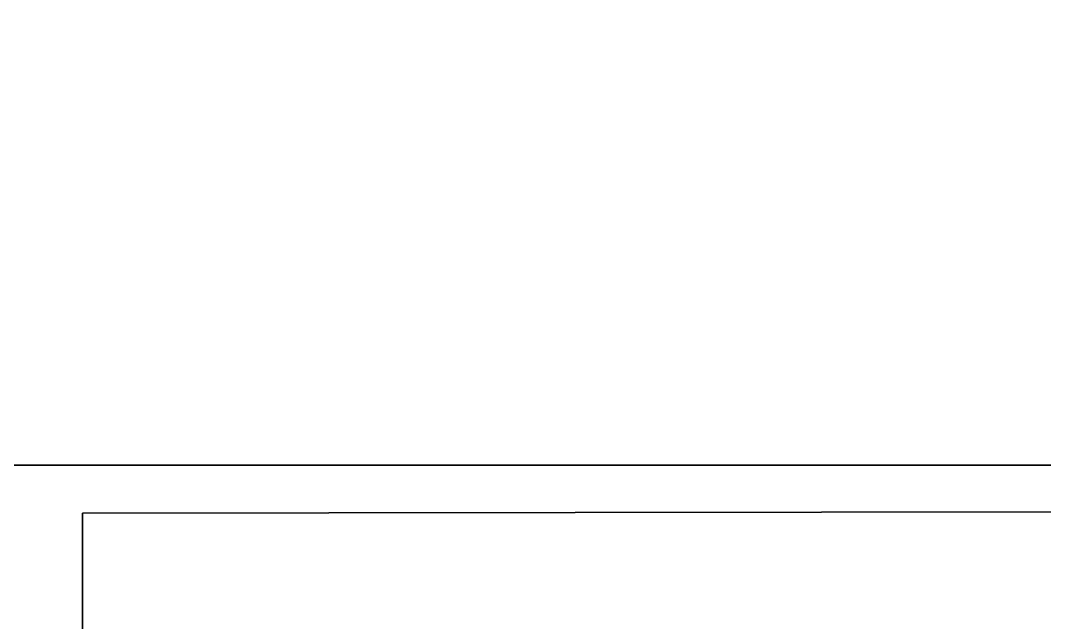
# Model space of a CAD drawing. Extents: x 0 to 3022, y -4615 to 0.
# Drawn here: x 1789.98 to 1814.56, y -3419.18 to -3404.74 of the extents above; entities that cross this region are included whole.
import ezdxf

# ---------------------------------------------------------------- set-up
doc = ezdxf.new("R2010")
doc.units = 0
for name, color, linetype in [('LAYER0', 7, 'CONTINUOUS'), ('LAYER1', 7, 'CONTINUOUS'), ('LAYER285', 253, 'CONTINUOUS'), ('LAYER777', 253, 'CONTINUOUS')]:
    doc.layers.add(name, color=color, linetype=linetype)

msp = doc.modelspace()

# ---------------------------------------------------------------- linework, layer by layer
at = {"layer": 'LAYER0', "invisible_edges": 1}
for points in [[(2992, 0), (0, -4167.22), (0, 0), (2992, 0)], [(2992, -4162.78, 5), (0, 0, 5), (0, -4167.22, 5), (2992, -4162.78, 5)], [(0, 0, 5), (2992, -4162.78, 5), (2992, 0, 5), (0, 0, 5)], [(0, -4167.22), (2992, 0), (2992, -4162.78), (0, -4167.22)]]:
    msp.add_3dface(points, dxfattribs=at)
at = {"layer": 'LAYER285', "invisible_edges": 1}
for points in [[(1791.47, -3416.56, 2552), (2163.996, -3434.006, 2552), (2163.97, -3416.006, 2552), (1791.47, -3416.56, 2552)], [(1791.47, -3416.56, 2552), (2163.97, -3416.006, 88), (1791.471, -3416.56, 87.9999), (1791.47, -3416.56, 2552)], [(2163.97, -3416.006, 88), (1791.47, -3416.56, 2552), (2163.97, -3416.006, 2552), (2163.97, -3416.006, 88)], [(2163.97, -3416.006, 88), (1791.497, -3434.56, 87.9999), (1791.471, -3416.56, 87.9999), (2163.97, -3416.006, 88)], [(1791.497, -3434.56, 87.9999), (2163.97, -3416.006, 88), (2163.997, -3434.006, 88), (1791.497, -3434.56, 87.9999)], [(1791.47, -3416.56, 2552), (1791.497, -3434.56, 87.9999), (1791.497, -3434.56, 2552), (1791.47, -3416.56, 2552)], [(1791.497, -3434.56, 87.9999), (1791.47, -3416.56, 2552), (1791.471, -3416.56, 87.9999), (1791.497, -3434.56, 87.9999)], [(2163.996, -3434.006, 2552), (1791.47, -3416.56, 2552), (1791.497, -3434.56, 2552), (2163.996, -3434.006, 2552)]]:
    msp.add_3dface(points, dxfattribs=at)
at = {"layer": 'LAYER777', "invisible_edges": 1}
for points in [[(2842, -3415.406, 85), (690, -3415.406, 5), (690, -3415.406, 85), (2842, -3415.406, 85)], [(690, -3415.406, 5), (2842, -3415.406, 85), (2842, -3415.406, 5), (690, -3415.406, 5)], [(2842, -3433.406, 5), (690, -3415.406, 5), (2842, -3415.406, 5), (2842, -3433.406, 5)], [(690, -3415.406, 5), (2842, -3433.406, 5), (690, -3433.406, 5), (690, -3415.406, 5)], [(690, -3433.406, 85), (2842, -3415.406, 85), (690, -3415.406, 85), (690, -3433.406, 85)], [(2842, -3415.406, 85), (690, -3433.406, 85), (2842, -3433.406, 85), (2842, -3415.406, 85)]]:
    msp.add_3dface(points, dxfattribs=at)

# ---------------------------------------------------------------- meshes
at = {"layer": 'LAYER1'}
mesh = msp.add_polymesh((5, 2), dxfattribs=at)
for k, corner in enumerate([(2842, -150, 2611), (150, -150, 2611), (2842, -4013, 2611), (2842, -150, 2611), (150, -4017, 2611), (2842, -4013, 2611), (150, -150, 2611), (150, -4017, 2611), (0, 0, 2611), (0, -4167.223, 2611)]):
    mesh.set_mesh_vertex(divmod(k, 2), corner)

doc.saveas('drawing.dxf')
